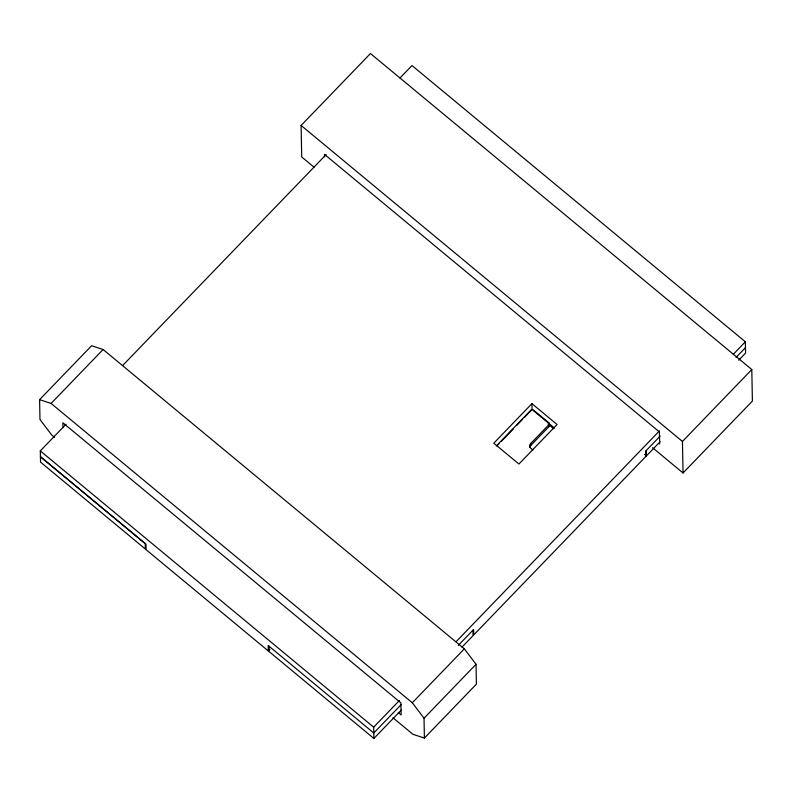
<?xml version="1.0" encoding="UTF-8"?>
<svg xmlns="http://www.w3.org/2000/svg" width="792" height="792" viewBox="0 0 792 792"><rect width="100%" height="100%" fill="white"/><g stroke="black" fill="none" stroke-linecap="round" stroke-linejoin="round"><path stroke-width="1.19" d="M314.077 167.211L301.712 156.965L301.108 125.443L370.468 53.539L751.796 369.537L752.4 401.059L683.051 472.972L652.618 447.747M54.549 437.323L51.698 434.957L39.976 419.503L39.6 399.663L91.615 345.728L103.109 349.51L464.33 648.836L476.042 664.29L476.418 684.139L424.403 738.065L412.909 734.293L392.951 717.75M39.6 399.663L51.094 403.435L103.109 349.51M40.461 456.697L145.233 543.579L145.342 549.024L40.56 462.142L40.303 450.915L66.053 424.215M122.701 365.478L326.136 154.549M399.96 78.012L411.979 65.548L745.351 341.807L745.569 353.103L738.738 360.192M40.412 456.756L145.985 544.243L146.094 549.688L268.31 650.965L269.963 649.252M531.927 403.653L493.782 443.203L518.928 464.033L557.073 424.482L531.927 403.653L532.046 409.494L524.413 417.404M496.366 445.936L531.046 409.989A1.554 1.445 -1.1 0 1 533.244 409.87L548.717 422.69A1.554 1.445 -1.1 0 1 548.836 424.73L548.876 426.67L530.67 445.55A3.633 3.376 -1.1 0 0 529.759 447.46M497.287 445.53L498.98 443.767M501.524 441.134L513.394 428.828M516.78 425.314L522.72 419.156M530.67 445.55L530.63 443.599L548.836 424.73M268.993 646.143L269.102 651.588L373.893 738.461L373.675 727.175L399.425 700.474M456.073 641.738L659.508 430.808M733.333 354.272L745.351 341.807M401.138 704.652L373.784 733.016L268.201 645.52L268.31 650.965M458.261 645.421L473.626 629.491L473.735 634.946L645.727 456.608L645.619 451.163L660.132 436.125M736.065 357.4L745.47 347.648M373.893 738.461L401.237 710.107M461.924 647.183L473.042 635.669L472.933 630.214M644.639 454.42L646.421 455.895L660.102 441.718M424.403 738.065L424.027 718.225L412.305 702.771L464.33 648.836M683.051 472.972L682.447 441.451L751.796 369.537M424.027 718.225L476.042 664.29M301.108 125.443L682.447 441.451M532.976 410.266L554.39 428.007M548.104 424.096L553.737 428.759M532.848 449.965L530.907 448.361A3.633 3.376 -1.1 0 1 530.63 443.599M51.094 403.435L412.305 702.771M398.267 712.582L401.128 714.948L400.891 702.88L62.875 422.779L62.974 427.601M40.303 450.915L373.675 727.175M659.657 444.015L659.419 431.947L324.502 154.4L324.552 156.816M646.322 450.45L646.421 455.895M548.717 422.69L548.757 424.631A1.554 1.445 -1.1 0 1 548.876 426.67"/></g></svg>
